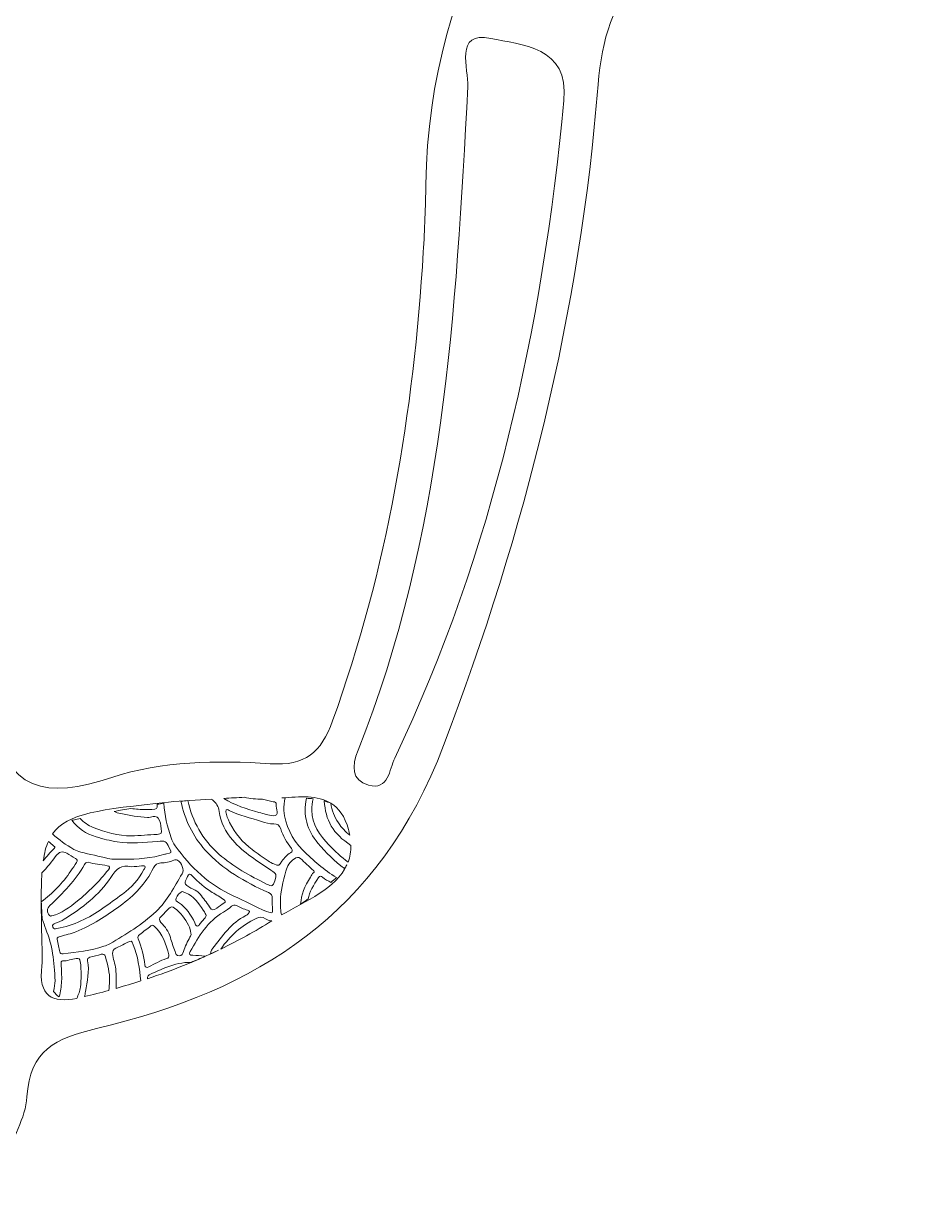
# Model space of a CAD drawing. Extents: x 55 to 1944, y -876 to -124.
# Drawn here: x 339.9 to 470.7, y -484.8 to -311.4 of the extents above; entities that cross this region are included whole.
import ezdxf

# ---------------------------------------------------------------- set-up
doc = ezdxf.new("R2010")
doc.units = 0
doc.header["$MEASUREMENT"] = 0
doc.layers.add('Layer 1', color=7, linetype='Continuous')

# ---------------------------------------------------------------- blocks, each defined once
blk = doc.blocks.new('block 11')
at = {"layer": 'Layer 1', "lineweight": 0}
for points, knots in [([(465.53, -681.74), (455.74, -673.7), (446.63, -664.88), (438.68, -654.95), (433.9, -648.98), (430.92, -643.22), (430.31, -634.54), (427.75, -597.98), (419.68, -562.52), (403.13, -529.38), (397.91, -518.92), (391.98, -509.37), (380.36, -505.09), (369.39, -501.05), (358.79, -495.9), (346.98, -494.41), (336.99, -493.14), (333.99, -488.15), (337.19, -478.57), (338.24, -475.44), (340.22, -472.41), (340.42, -469.25), (340.84, -462.43), (344.61, -460.64), (350.66, -459.22), (374.25, -453.65), (392.23, -442.5), (401.7, -417.59), (413.73, -385.99), (421.8, -353.85), (424.43, -320.38), (424.96, -313.62), (426.73, -308.55), (430.48, -303.45), (439.48, -291.22), (450.22, -280.65), (461.83, -271.01), (466.47, -267.16), (465.74, -264.51), (461.76, -261.01), (453.74, -253.96), (444.7, -253.21), (436.88, -260.48), (415.19, -280.64), (399.55, -304.06), (399.09, -335.07), (399.04, -338.39), (398.92, -341.71), (398.72, -345.01), (397.28, -368.58), (393.46, -391.66), (385.38, -413.96), (383.68, -418.65), (381.35, -420.61), (376.21, -420.28), (368.38, -419.77), (360.3, -419.82), (352.89, -422.31), (343.31, -425.52), (337.3, -424.47), (335.26, -413.28), (334.66, -409.94), (332.41, -406.45), (329.96, -403.96), (322.06, -395.92), (317.16, -386.96), (313.03, -376.07), (309.01, -365.47), (303.76, -355.11), (300.65, -343.95), (300.09, -341.96), (299.09, -339.97), (297.85, -338.32), (295.63, -335.37), (295.74, -333.13), (298.66, -330.71), (310.87, -320.58), (318.38, -307.37), (325.81, -293.43), (341.71, -263.57), (357.48, -233.87), (365.12, -200.58), (369.74, -180.45), (371.11, -160.08), (370.04, -139.51), (369.94, -137.53), (370.46, -134.67), (367.63, -134.44), (364.86, -134.21), (364.77, -136.96), (364.4, -139), (364.23, -139.89), (364.2, -140.8), (364.01, -141.68), (351.55, -198.93), (337.78, -255.61), (297.25, -301.15), (292.68, -306.29), (289.02, -312.32), (285.43, -318.24), (282.91, -322.39), (280.33, -324.21), (275.26, -322.62), (267.33, -320.12), (259.2, -320.49), (251.16, -322.63), (248.58, -323.31), (245.75, -324.56), (244.01, -321.24), (234.85, -303.72), (218.42, -291.67), (209.01, -274.27), (186.45, -232.56), (171.11, -188.42), (163.15, -141.68), (162.69, -139), (163.39, -134.38), (159.53, -134.51), (155.5, -134.64), (156.76, -139.1), (156.64, -141.83), (156.03, -156.32), (156.86, -170.73), (159.06, -185.09), (164.97, -223.62), (181.05, -258.18), (200.68, -291.26), (206.59, -301.22), (208.13, -313.66), (218.74, -321.07), (228.07, -327.59), (234.16, -335.32), (225.61, -347.57), (222.42, -352.15), (224.12, -360.23), (220.81, -364.61), (215.15, -372.09), (210.37, -379.26), (210.68, -388.93), (210.76, -391.48), (208.88, -392.49), (207.13, -393.71), (197.81, -400.22), (192.21, -409.46), (189.13, -420.07), (187.83, -424.52), (186.1, -425.01), (182.2, -423.91), (172.28, -421.12), (162.09, -419.7), (151.81, -420.29), (145.98, -420.63), (143.45, -418.5), (141.49, -413.07), (132.82, -388.98), (129.17, -363.99), (128.1, -338.64), (127.47, -323.53), (126.17, -309.38), (117.4, -295.91), (109.78, -284.21), (102.61, -272.55), (91.74, -263.6), (83.08, -256.47), (77.35, -256.31), (68.32, -262.63), (62.83, -266.47), (61.05, -269.74), (67.45, -274.93), (79.41, -284.63), (90.24, -295.58), (99.05, -308.33), (100.67, -310.69), (102.46, -312.79), (102.67, -316.25), (104.83, -352.29), (113.4, -386.65), (126.75, -420.35), (135.23, -441.78), (150.81, -451.54), (170.72, -457.82), (173.87, -458.82), (177.15, -459.42), (180.37, -460.21), (182.1, -460.63), (184.33, -460.64), (184.91, -462.62), (187.02, -469.79), (189.35, -476.95), (190.7, -484.28), (192.07, -491.73), (187.28, -493.29), (180.71, -494.58), (155.9, -499.48), (133.61, -506.28), (121.87, -533.76), (107.67, -567.01), (99.68, -601.11), (96.64, -636.69), (96.23, -641.45), (95.38, -645.26), (92.7, -649.03), (83.55, -661.93), (72.23, -672.73), (60.49, -683.15), (58.37, -685.03), (55.27, -686.5), (57.64, -690.48), (62.13, -698.05), (75.86, -700.96), (82.91, -695.6), (90.9, -689.54), (98.24, -682.67), (103.4, -674.11), (113.67, -657.07), (122.6, -640.05), (122.3, -618.65), (121.94, -592.74), (126.35, -567.02), (135.64, -542.48), (136.87, -539.22), (137.29, -535.42), (142.46, -535.6), (156.73, -536.11), (170.64, -533.47), (185.48, -529.54), (185.11, -534.46), (184.89, -538.04), (184.58, -541.61), (181.96, -571.96), (180.01, -602.36), (181.05, -632.81), (181.33, -641), (178.66, -643.9), (171.42, -646.74), (149.11, -655.49), (129.94, -666.7), (124.03, -693.71), (116.49, -728.24), (112.78, -762.73), (116.66, -797.77), (117.42, -804.62), (116.08, -809.88), (113.34, -815.5), (106.82, -828.88), (97.93, -840.65), (88.65, -852.16), (86.7, -854.58), (83.44, -856.71), (86.76, -860.6), (92.49, -867.31), (106.38, -867.72), (112.56, -861.12), (124.84, -848.02), (133.11, -832.6), (135.6, -814.93), (136.5, -808.58), (143.82, -805.31), (141.42, -797.89), (139.69, -792.53), (139.53, -786.63), (138.89, -780.94), (135.86, -754.21), (134.28, -727.5), (139.11, -700.76), (140.16, -694.93), (141.97, -691.85), (148.53, -691.31), (156.91, -690.62), (165, -687.84), (172.88, -684.76), (183.61, -680.57), (183.63, -680.61), (185.06, -692), (185.14, -692.6), (185.16, -693.2), (185.26, -693.8), (188.81, -716.51), (193.62, -738.88), (205.51, -758.96), (215.02, -775.02), (228.11, -786.7), (247.47, -788.42), (258.2, -789.37), (269.14, -789.2), (279.9, -788.4), (294.16, -787.34), (305.43, -779.98), (314.49, -769.14), (321.33, -760.95), (326.14, -751.6), (329.98, -741.72), (336.68, -724.47), (340.68, -706.54), (342.47, -688.2), (343.17, -681.02), (345.19, -680.5), (351.14, -683.36), (360.13, -687.68), (369.77, -690.56), (379.7, -691.5), (385.53, -692.05), (387.15, -694.93), (387.97, -700.03), (391.03, -719.16), (391.35, -738.3), (390.7, -757.69), (390.06, -776.56), (382.86, -795.01), (389.29, -814.53), (394.47, -830.24), (400.33, -845.04), (411.4, -857.46), (417.87, -864.73), (426.05, -865.99), (434.67, -861.19), (439.87, -858.29), (441.55, -855.43), (436.82, -850.12), (429, -841.35), (422.1, -831.79), (416.35, -821.48), (412.12, -813.9), (409.38, -807.04), (410.46, -796.96), (413.75, -766.36), (410.68, -735.83), (406.26, -705.17), (401.52, -672.36), (381.77, -655.9), (353.38, -645.64), (352.53, -645.33), (351.68, -644.96), (350.8, -644.79), (347.15, -644.1), (346.13, -641.89), (346.22, -638.31), (347.13, -603.92), (345.26, -569.62), (342.13, -535.39), (341.68, -530.55), (343.12, -529.52), (347.57, -530.85), (358.32, -534.06), (369.43, -535.92), (380.57, -535.46), (387.85, -535.16), (390.44, -538.19), (392.5, -544.38), (399.11, -564.24), (402.05, -584.69), (404.54, -605.4), (406.48, -621.6), (403.12, -638.24), (412.17, -654.08), (420.18, -668.09), (427.68, -681.87), (440.34, -692.21), (448.93, -699.23), (456.72, -699.25), (465.19, -692.38), (469.54, -688.84), (470.66, -685.95), (465.53, -681.74)], [0, 0, 0, 0, 1, 1, 1, 2, 2, 2, 3, 3, 3, 4, 4, 4, 5, 5, 5, 6, 6, 6, 7, 7, 7, 8, 8, 8, 9, 9, 9, 10, 10, 10, 11, 11, 11, 12, 12, 12, 13, 13, 13, 14, 14, 14, 15, 15, 15, 16, 16, 16, 17, 17, 17, 18, 18, 18, 19, 19, 19, 20, 20, 20, 21, 21, 21, 22, 22, 22, 23, 23, 23, 24, 24, 24, 25, 25, 25, 26, 26, 26, 27, 27, 27, 28, 28, 28, 29, 29, 29, 30, 30, 30, 31, 31, 31, 32, 32, 32, 33, 33, 33, 34, 34, 34, 35, 35, 35, 36, 36, 36, 37, 37, 37, 38, 38, 38, 39, 39, 39, 40, 40, 40, 41, 41, 41, 42, 42, 42, 43, 43, 43, 44, 44, 44, 45, 45, 45, 46, 46, 46, 47, 47, 47, 48, 48, 48, 49, 49, 49, 50, 50, 50, 51, 51, 51, 52, 52, 52, 53, 53, 53, 54, 54, 54, 55, 55, 55, 56, 56, 56, 57, 57, 57, 58, 58, 58, 59, 59, 59, 60, 60, 60, 61, 61, 61, 62, 62, 62, 63, 63, 63, 64, 64, 64, 65, 65, 65, 66, 66, 66, 67, 67, 67, 68, 68, 68, 69, 69, 69, 70, 70, 70, 71, 71, 71, 72, 72, 72, 73, 73, 73, 74, 74, 74, 75, 75, 75, 76, 76, 76, 77, 77, 77, 78, 78, 78, 79, 79, 79, 80, 80, 80, 81, 81, 81, 82, 82, 82, 83, 83, 83, 84, 84, 84, 85, 85, 85, 86, 86, 86, 87, 87, 87, 88, 88, 88, 89, 89, 89, 90, 90, 90, 91, 91, 91, 92, 92, 92, 93, 93, 93, 94, 94, 94, 95, 95, 95, 96, 96, 96, 97, 97, 97, 98, 98, 98, 99, 99, 99, 100, 100, 100, 101, 101, 101, 102, 102, 102, 103, 103, 103, 104, 104, 104, 105, 105, 105, 106, 106, 106, 107, 107, 107, 108, 108, 108, 109, 109, 109, 110, 110, 110, 111, 111, 111, 112, 112, 112, 113, 113, 113, 114, 114, 114, 115, 115, 115, 116, 116, 116, 117, 117, 117, 118, 118, 118, 119, 119, 119, 120, 120, 120, 121, 121, 121, 121]), ([(389.12, -418.28), (401.65, -386.94), (403.53, -353.84), (405.26, -320.7), (405.4, -318.18), (403.2, -312.45), (408.65, -313.61), (413.05, -314.56), (420.22, -314.77), (419.39, -322.75), (416.22, -356.39), (409.08, -388.88), (394.51, -419.45), (393.73, -421.08), (393.62, -424.27), (390.65, -423.43), (388.15, -422.73), (388.18, -420.64), (389.12, -418.28)], [0, 0, 0, 0, 1, 1, 1, 2, 2, 2, 3, 3, 3, 4, 4, 4, 5, 5, 5, 6, 6, 6, 6]), ([(361.24, -425.93), (363.31, -425.71), (365.38, -425.59), (367.53, -425.47), (367.59, -425.51), (367.64, -425.56), (367.69, -425.6), (368.29, -426.07), (368.58, -426.55), (368.69, -427.28), (368.94, -428.88), (369.61, -430.3), (370.68, -431.54), (372.27, -433.39), (374.35, -434.58), (376.31, -435.94), (377.15, -436.53), (377.19, -436.48), (376.86, -437.48), (376.59, -438.31), (376.47, -438.38), (375.68, -437.98), (373.19, -436.75), (370.76, -435.43), (368.66, -433.56), (366.21, -431.39), (364.76, -428.75), (364.09, -425.7), (363.75, -425.73), (363.42, -425.77), (363.08, -425.8), (363.62, -428.48), (364.79, -430.89), (366.65, -432.97), (369.21, -435.83), (372.48, -437.67), (375.93, -439.23), (376.36, -439.42), (376.58, -439.62), (376.51, -440.12), (376.45, -440.52), (376.5, -440.94), (376.53, -441.34), (376.61, -442.32), (376.61, -442.34), (375.67, -441.99), (374, -441.36), (372.47, -440.45), (370.84, -439.73), (367.24, -438.12), (364.47, -435.53), (362.23, -432.33), (361.97, -431.96), (361.74, -431.58), (361.61, -431.15), (361.08, -429.5), (360.63, -427.84), (360.56, -426.1), (360.24, -426.14), (359.91, -426.19), (359.58, -426.23), (359.65, -426.92), (359.53, -426.99), (358.81, -427), (358.52, -427), (358.22, -427), (357.92, -427), (357.15, -427.03), (356.42, -426.97), (355.71, -426.84), (354.89, -426.98), (354.07, -427.13), (353.25, -427.29), (353.55, -427.43), (353.87, -427.54), (354.21, -427.61), (355.51, -427.87), (356.82, -428.11), (358.16, -428.17), (358.7, -428.19), (359.35, -427.81), (359.74, -428.27), (360.09, -428.66), (360.07, -429.31), (360.18, -429.85), (360.3, -430.5), (360.23, -430.62), (359.58, -430.66), (358.32, -430.75), (357.07, -430.82), (355.78, -430.9), (353.83, -430.89), (351.96, -430.38), (350.15, -429.64), (349.41, -429.34), (348.77, -428.9), (348.24, -428.33), (347.97, -428.39), (347.69, -428.45), (347.42, -428.51), (347.29, -428.54), (347.16, -428.57), (347.04, -428.6), (347.93, -429.77), (349.11, -430.58), (350.61, -431.03), (351.63, -431.34), (352.65, -431.58), (353.69, -431.76), (355.67, -432.09), (357.65, -431.82), (359.63, -431.7), (360.81, -431.62), (360.82, -431.6), (361.35, -432.63), (361.75, -433.4), (361.75, -433.4), (360.93, -433.55), (360.86, -433.56), (360.78, -433.58), (360.71, -433.6), (358.75, -434.13), (356.75, -434.38), (354.53, -434.33), (353.93, -434.27), (353.12, -434.38), (352.34, -434.2), (351, -433.9), (349.67, -433.58), (348.33, -433.27), (347.97, -433.18), (347.62, -433.06), (347.3, -432.87), (346.17, -432.21), (345.13, -431.47), (344.19, -430.58), (346.34, -427.53), (351.07, -427.01), (361.24, -425.93)], [0, 0, 0, 0, 1, 1, 1, 2, 2, 2, 3, 3, 3, 4, 4, 4, 5, 5, 5, 6, 6, 6, 7, 7, 7, 8, 8, 8, 9, 9, 9, 10, 10, 10, 11, 11, 11, 12, 12, 12, 13, 13, 13, 14, 14, 14, 15, 15, 15, 16, 16, 16, 17, 17, 17, 18, 18, 18, 19, 19, 19, 20, 20, 20, 21, 21, 21, 22, 22, 22, 23, 23, 23, 24, 24, 24, 25, 25, 25, 26, 26, 26, 27, 27, 27, 28, 28, 28, 29, 29, 29, 30, 30, 30, 31, 31, 31, 32, 32, 32, 33, 33, 33, 34, 34, 34, 35, 35, 35, 36, 36, 36, 37, 37, 37, 38, 38, 38, 39, 39, 39, 40, 40, 40, 41, 41, 41, 42, 42, 42, 43, 43, 43, 44, 44, 44, 45, 45, 45, 46, 46, 46, 46]), ([(375.07, -425.48), (375.58, -425.64), (376.1, -425.77), (376.65, -425.86), (376.87, -425.9), (377.15, -425.97), (377.1, -426.24), (377.04, -426.63), (377.18, -426.97), (377.21, -427.33), (377.25, -427.77), (377.1, -427.95), (376.65, -427.92), (375.93, -427.87), (375.24, -427.64), (374.55, -427.44), (372.75, -426.93), (370.96, -426.39), (369.39, -425.38), (370.38, -425.32), (371.38, -425.27), (372.42, -425.21), (373.23, -425.42), (374.13, -425.49), (375.07, -425.48)], [0, 0, 0, 0, 1, 1, 1, 2, 2, 2, 3, 3, 3, 4, 4, 4, 5, 5, 5, 6, 6, 6, 7, 7, 7, 8, 8, 8, 8]), ([(385.12, -426.1), (384.81, -425.96), (384.49, -425.85), (384.16, -425.75), (384.3, -428.52), (385.46, -430.63), (388.07, -432.28), (388.08, -433.17), (387.93, -433.99), (387.66, -434.73), (386.64, -433.98), (385.71, -433.13), (384.84, -432.21), (383.48, -430.78), (382.33, -429.22), (382.34, -427.1), (382.32, -426.54), (382.41, -425.99), (382.51, -425.44), (382.19, -425.4), (381.86, -425.38), (381.54, -425.36), (380.93, -427.85), (381.66, -430.07), (383.22, -431.95), (384.38, -433.34), (385.67, -434.61), (387.11, -435.7), (387.24, -435.51), (387.37, -435.33), (387.48, -435.14), (385.91, -438.62), (381.43, -440.48), (377.86, -442.52), (377.74, -441.9), (377.68, -441.21), (377.71, -440.34), (377.72, -439.16), (378.09, -437.61), (378.49, -436.07), (378.68, -435.31), (379.13, -434.7), (379.77, -434.24), (380.05, -434.04), (380.35, -433.95), (380.64, -434.21), (381.28, -434.79), (381.92, -435.39), (382.56, -435.98), (382.66, -436.07), (382.77, -436.17), (382.6, -436.28), (382.35, -436.45), (382.28, -436.73), (382.13, -436.96), (381.23, -438.26), (380.78, -439.58), (380.68, -440.91), (380.87, -440.78), (381.06, -440.66), (381.25, -440.54), (381.43, -440.41), (381.61, -440.29), (381.8, -440.16), (381.96, -439.23), (382.56, -438.09), (383.32, -437.01), (383.47, -436.78), (383.7, -436.79), (383.9, -436.96), (384.27, -437.27), (384.69, -437.51), (385.12, -437.74), (385.4, -437.51), (385.67, -437.26), (385.94, -437.01), (384.14, -435.87), (382.51, -434.52), (381, -433), (379.34, -431.33), (378.44, -429.26), (378.19, -427.16), (378.2, -426.5), (378.27, -425.89), (378.38, -425.31), (378.23, -425.31), (378.07, -425.31), (377.92, -425.31), (380.52, -425.09), (383.16, -424.88), (385.12, -426.1)], [0, 0, 0, 0, 1, 1, 1, 2, 2, 2, 3, 3, 3, 4, 4, 4, 5, 5, 5, 6, 6, 6, 7, 7, 7, 8, 8, 8, 9, 9, 9, 10, 10, 10, 11, 11, 11, 12, 12, 12, 13, 13, 13, 14, 14, 14, 15, 15, 15, 16, 16, 16, 17, 17, 17, 18, 18, 18, 19, 19, 19, 20, 20, 20, 21, 21, 21, 22, 22, 22, 23, 23, 23, 24, 24, 24, 25, 25, 25, 26, 26, 26, 27, 27, 27, 28, 28, 28, 29, 29, 29, 30, 30, 30, 30]), ([(387.72, -429.95), (387.8, -430.24), (387.86, -430.52), (387.91, -430.79), (387.27, -430.27), (386.71, -429.67), (386.24, -428.99), (385.62, -428.07), (385.24, -427.1), (385.12, -426.1), (386.26, -426.81), (387.18, -427.99), (387.72, -429.95)], [0, 0, 0, 0, 1, 1, 1, 2, 2, 2, 3, 3, 3, 4, 4, 4, 4]), ([(377.74, -429.83), (378.08, -430.9), (378.65, -431.85), (379.32, -432.74), (379.56, -433.06), (379.47, -433.2), (379.18, -433.38), (378.67, -433.69), (378.25, -434.11), (377.93, -434.62), (377.52, -435.28), (377.46, -435.31), (376.74, -435.02), (376.45, -434.9), (376.17, -434.75), (375.91, -434.57), (375.12, -434.03), (374.32, -433.49), (373.56, -432.9), (372.16, -431.83), (371.02, -430.53), (370.23, -428.94), (369.97, -428.42), (369.75, -427.9), (369.69, -427.33), (369.67, -426.81), (369.99, -427.06), (370.15, -427.14), (371.65, -427.94), (373.33, -428.22), (374.92, -428.77), (375.49, -428.98), (376.09, -429.13), (376.71, -429.11), (377.26, -429.09), (377.57, -429.33), (377.74, -429.83)], [0, 0, 0, 0, 1, 1, 1, 2, 2, 2, 3, 3, 3, 4, 4, 4, 5, 5, 5, 6, 6, 6, 7, 7, 7, 8, 8, 8, 9, 9, 9, 10, 10, 10, 11, 11, 11, 12, 12, 12, 12]), ([(342.61, -449.98), (342.76, -448.8), (342.64, -447.58), (342.61, -446.38), (342.52, -442.12), (342.45, -438.85), (342.63, -436.31), (343.39, -435.53), (344.08, -434.68), (344.72, -433.79), (345.11, -433.24), (345.68, -433.1), (346.27, -433.43), (346.71, -433.67), (347.12, -433.96), (347.55, -434.21), (347.82, -434.36), (347.88, -434.54), (347.71, -434.8), (347.43, -435.21), (347.17, -435.64), (346.88, -436.05), (345.66, -437.81), (344.23, -439.34), (342.52, -440.59), (342.58, -441.43), (342.62, -442.27), (342.67, -443.11), (342.85, -443.6), (343.01, -444.1), (343.2, -444.59), (344.14, -446.92), (344.47, -449.37), (344.56, -452.2), (344.53, -452.64), (344.45, -453.18), (344.31, -453.75), (344.55, -454.09), (344.84, -454.36), (345.18, -454.54), (345.36, -453.79), (345.47, -453.03), (345.52, -452.25), (345.57, -451.41), (345.48, -450.59), (345.45, -449.76), (345.44, -449.56), (345.42, -449.25), (345.67, -449.27), (346.38, -449.31), (347, -448.99), (347.68, -448.91), (348.05, -448.87), (348.22, -449), (348.27, -449.37), (348.37, -450.03), (348.35, -450.7), (348.4, -451.37), (348.37, -451.96), (348.36, -452.55), (348.3, -453.14), (348.24, -453.72), (347.95, -454.24), (347.77, -454.79), (344.12, -455.5), (342.07, -454.48), (342.61, -449.98)], [0, 0, 0, 0, 1, 1, 1, 2, 2, 2, 3, 3, 3, 4, 4, 4, 5, 5, 5, 6, 6, 6, 7, 7, 7, 8, 8, 8, 9, 9, 9, 10, 10, 10, 11, 11, 11, 12, 12, 12, 13, 13, 13, 14, 14, 14, 15, 15, 15, 16, 16, 16, 17, 17, 17, 18, 18, 18, 19, 19, 19, 20, 20, 20, 21, 21, 21, 22, 22, 22, 22]), ([(343.57, -431.69), (343.83, -431.93), (344.09, -432.16), (344.37, -432.38), (344.49, -432.47), (344.6, -432.54), (344.42, -432.72), (343.84, -433.29), (343.35, -433.94), (342.82, -434.55), (342.98, -433.44), (343.22, -432.49), (343.57, -431.69)], [0, 0, 0, 0, 1, 1, 1, 2, 2, 2, 3, 3, 3, 4, 4, 4, 4]), ([(352.4, -435.87), (351.04, -437.59), (349.5, -439.13), (347.8, -440.51), (346.69, -441.42), (345.52, -442.27), (344.08, -442.64), (343.95, -442.67), (343.85, -442.71), (343.73, -442.58), (343.32, -442.12), (343.33, -441.57), (343.8, -441.13), (345.74, -439.32), (347.55, -437.4), (348.91, -435.1), (349.02, -434.92), (349.14, -434.75), (349.44, -434.76), (350.3, -435.08), (351.28, -435.03), (352.21, -435.28), (352.64, -435.39), (352.71, -435.47), (352.4, -435.87)], [0, 0, 0, 0, 1, 1, 1, 2, 2, 2, 3, 3, 3, 4, 4, 4, 5, 5, 5, 6, 6, 6, 7, 7, 7, 8, 8, 8, 8]), ([(357.62, -435.85), (356.85, -437.31), (355.79, -438.5), (354.46, -439.45), (353.5, -440.15), (352.54, -440.85), (351.58, -441.53), (349.53, -442.99), (347.31, -444.05), (344.82, -444.52), (344.58, -444.56), (344.33, -444.62), (344.23, -444.3), (344.12, -443.97), (344.32, -443.84), (344.6, -443.74), (345.05, -443.56), (345.52, -443.41), (345.91, -443.15), (348.52, -441.46), (351.04, -439.64), (352.76, -437), (353.55, -435.79), (354.36, -434.98), (355.73, -435.45), (356.36, -435.4), (356.82, -435.35), (357.28, -435.31), (357.44, -435.3), (357.65, -435.21), (357.75, -435.35), (357.89, -435.53), (357.7, -435.7), (357.62, -435.85)], [0, 0, 0, 0, 1, 1, 1, 2, 2, 2, 3, 3, 3, 4, 4, 4, 5, 5, 5, 6, 6, 6, 7, 7, 7, 8, 8, 8, 9, 9, 9, 10, 10, 10, 11, 11, 11, 11]), ([(363.24, -436.47), (362.06, -438.38), (361.11, -440.4), (359.41, -442.01), (357.35, -443.95), (354.99, -445.35), (352.61, -446.77), (352.34, -446.93), (352.03, -447.02), (351.73, -447.12), (349.78, -447.78), (347.75, -447.97), (345.73, -448.22), (345.51, -448.25), (345.31, -448.2), (345.25, -447.95), (345.11, -447.36), (345, -446.76), (344.85, -446.08), (344.83, -445.81), (345.1, -445.73), (345.35, -445.66), (346.11, -445.43), (346.89, -445.3), (347.63, -444.99), (349.98, -444.02), (352.08, -442.67), (354.13, -441.18), (356.19, -439.67), (357.9, -437.9), (359.02, -435.6), (359.26, -435.11), (359.59, -434.92), (360.09, -434.87), (360.75, -434.82), (361.42, -434.77), (362.03, -434.47), (362.21, -434.38), (362.39, -434.39), (362.57, -434.48), (363.19, -434.8), (363.6, -435.89), (363.24, -436.47)], [0, 0, 0, 0, 1, 1, 1, 2, 2, 2, 3, 3, 3, 4, 4, 4, 5, 5, 5, 6, 6, 6, 7, 7, 7, 8, 8, 8, 9, 9, 9, 10, 10, 10, 11, 11, 11, 12, 12, 12, 13, 13, 13, 14, 14, 14, 14]), ([(369.4, -440.77), (369.04, -441), (368.7, -441.26), (368.36, -441.51), (367.79, -441.92), (367.67, -441.9), (367.27, -441.3), (366.85, -440.67), (366.38, -440.07), (365.9, -439.48), (365.7, -439.24), (365.48, -439), (365.18, -438.89), (364.72, -438.72), (364.35, -438.41), (363.95, -438.16), (363.8, -438.07), (363.65, -437.98), (363.67, -437.68), (363.77, -437.47), (363.92, -437.17), (364.06, -436.87), (364.23, -436.47), (364.41, -436.42), (364.74, -436.76), (365.63, -437.67), (366.57, -438.53), (367.67, -439.2), (368.25, -439.56), (368.87, -439.85), (369.41, -440.28), (369.63, -440.47), (369.69, -440.59), (369.4, -440.77)], [0, 0, 0, 0, 1, 1, 1, 2, 2, 2, 3, 3, 3, 4, 4, 4, 5, 5, 5, 6, 6, 6, 7, 7, 7, 8, 8, 8, 9, 9, 9, 10, 10, 10, 11, 11, 11, 11]), ([(363.74, -439.24), (364.96, -439.73), (365.65, -440.77), (366.35, -441.8), (366.89, -442.6), (366.93, -442.68), (366.29, -443.31), (366.14, -443.45), (366.04, -443.63), (365.91, -443.79), (365.79, -443.94), (365.71, -444.18), (365.46, -444.14), (365.22, -444.11), (365.21, -443.85), (365.12, -443.68), (364.53, -442.52), (363.86, -441.42), (362.73, -440.68), (362.5, -440.53), (362.17, -440.41), (362.36, -440.05), (362.57, -439.65), (362.82, -439.27), (363.24, -439.05), (363.43, -439.12), (363.59, -439.17), (363.74, -439.24)], [0, 0, 0, 0, 1, 1, 1, 2, 2, 2, 3, 3, 3, 4, 4, 4, 5, 5, 5, 6, 6, 6, 7, 7, 7, 8, 8, 8, 9, 9, 9, 9]), ([(372.98, -442.34), (372.87, -442.44), (372.76, -442.54), (372.63, -442.61), (370.46, -443.68), (369.16, -445.62), (367.73, -447.44), (367.62, -447.58), (367.52, -447.76), (367.49, -447.93), (367.47, -448.06), (367.43, -448.17), (367.39, -448.26), (367.8, -448.08), (368.21, -447.89), (368.61, -447.7), (365.22, -449.32), (361.72, -450.7), (358.15, -451.89), (358.15, -451.88), (358.15, -451.87), (358.15, -451.86), (358.14, -451.54), (358.3, -451.34), (358.59, -451.22), (359.39, -450.88), (360.18, -450.52), (360.98, -450.19), (362.14, -449.72), (363.36, -449.48), (364.56, -449.49), (365.26, -449.2), (365.96, -448.9), (366.65, -448.59), (366.64, -448.59), (366.63, -448.59), (366.62, -448.59), (365.95, -448.53), (365.38, -448.44), (364.81, -448.45), (364.34, -448.45), (364.23, -448.3), (364.45, -447.9), (365.68, -445.64), (366.99, -443.46), (369.31, -442.11), (369.74, -441.86), (370.15, -441.56), (370.53, -441.24), (370.77, -441.04), (370.97, -441.02), (371.24, -441.13), (371.78, -441.36), (372.3, -441.66), (372.87, -441.82), (373.21, -441.92), (373.23, -442.11), (372.98, -442.34)], [0, 0, 0, 0, 1, 1, 1, 2, 2, 2, 3, 3, 3, 4, 4, 4, 5, 5, 5, 6, 6, 6, 7, 7, 7, 8, 8, 8, 9, 9, 9, 10, 10, 10, 11, 11, 11, 12, 12, 12, 13, 13, 13, 14, 14, 14, 15, 15, 15, 16, 16, 16, 17, 17, 17, 18, 18, 18, 19, 19, 19, 19]), ([(360.15, -442.72), (360.55, -442.35), (360.91, -441.96), (361.28, -441.57), (361.56, -441.26), (361.81, -441.28), (362.14, -441.52), (363.04, -442.18), (363.7, -443.04), (364.18, -444.03), (364.38, -444.43), (364.46, -444.87), (364.55, -445.17), (364.59, -445.48), (364.49, -445.62), (364.4, -445.76), (364.02, -446.44), (363.69, -447.14), (363.44, -447.88), (363.33, -448.19), (363.24, -448.53), (362.8, -448.52), (362.38, -448.51), (362.32, -448.18), (362.21, -447.89), (361.96, -447.22), (361.71, -446.54), (361.53, -445.84), (361.29, -444.96), (360.74, -444.26), (360.13, -443.61), (359.83, -443.28), (359.82, -443.03), (360.15, -442.72)], [0, 0, 0, 0, 1, 1, 1, 2, 2, 2, 3, 3, 3, 4, 4, 4, 5, 5, 5, 6, 6, 6, 7, 7, 7, 8, 8, 8, 9, 9, 9, 10, 10, 10, 11, 11, 11, 11]), ([(374.14, -443.04), (374.64, -442.81), (375.06, -442.75), (375.52, -443.08), (375.76, -443.25), (376.05, -443.36), (376.35, -443.37), (376.38, -443.37), (376.41, -443.38), (376.43, -443.38), (374, -444.92), (371.49, -446.3), (368.93, -447.54), (370.27, -445.61), (371.94, -444.05), (374.14, -443.04)], [0, 0, 0, 0, 1, 1, 1, 2, 2, 2, 3, 3, 3, 4, 4, 4, 5, 5, 5, 5]), ([(361.28, -448.37), (361.3, -448.69), (361.23, -448.86), (360.96, -448.94), (360.03, -449.22), (359.2, -449.71), (358.34, -450.14), (358.01, -450.31), (357.78, -450.24), (357.75, -449.86), (357.64, -448.54), (357.29, -447.28), (356.8, -446.05), (356.69, -445.77), (356.75, -445.56), (357.01, -445.38), (357.56, -444.97), (358.11, -444.56), (358.64, -444.13), (358.83, -443.97), (358.95, -444.01), (359.11, -444.16), (360.42, -445.29), (360.9, -446.84), (361.28, -448.37)], [0, 0, 0, 0, 1, 1, 1, 2, 2, 2, 3, 3, 3, 4, 4, 4, 5, 5, 5, 6, 6, 6, 7, 7, 7, 8, 8, 8, 8]), ([(353.48, -450.46), (353.41, -449.69), (353.06, -448.99), (353.02, -448.17), (352.98, -447.84), (353.16, -447.59), (353.49, -447.42), (354.05, -447.14), (354.61, -446.85), (355.17, -446.56), (355.77, -446.26), (355.77, -446.26), (356.04, -446.89), (356.79, -448.58), (356.93, -450.42), (357.18, -452.21), (355.97, -452.6), (354.75, -452.96), (353.52, -453.31), (353.57, -452.37), (353.55, -451.42), (353.48, -450.46)], [0, 0, 0, 0, 1, 1, 1, 2, 2, 2, 3, 3, 3, 4, 4, 4, 5, 5, 5, 6, 6, 6, 7, 7, 7, 7]), ([(348.88, -454.53), (348.94, -454.28), (349, -454.03), (349.04, -453.77), (349.27, -452.29), (349.64, -450.79), (349.34, -449.27), (349.28, -448.99), (349.39, -448.81), (349.69, -448.73), (350.24, -448.6), (350.8, -448.45), (351.35, -448.29), (351.69, -448.19), (351.88, -448.33), (351.97, -448.65), (352.29, -449.83), (352.62, -451.01), (352.57, -452.25), (352.55, -452.71), (352.52, -453.16), (352.47, -453.61), (351.28, -453.93), (350.08, -454.24), (348.88, -454.53)], [0, 0, 0, 0, 1, 1, 1, 2, 2, 2, 3, 3, 3, 4, 4, 4, 5, 5, 5, 6, 6, 6, 7, 7, 7, 8, 8, 8, 8])]:
    blk.add_open_spline(points, degree=3, knots=knots, dxfattribs=at)
blk = doc.blocks.new('block 10')
at = {"layer": 'Layer 1'}
blk.add_blockref('block 11', (0, 0), dxfattribs=at)

msp = doc.modelspace()

# ---------------------------------------------------------------- block references
at = {"layer": 'Layer 1'}
msp.add_blockref('block 10', (0, 0), dxfattribs=at)

doc.saveas('drawing.dxf')
